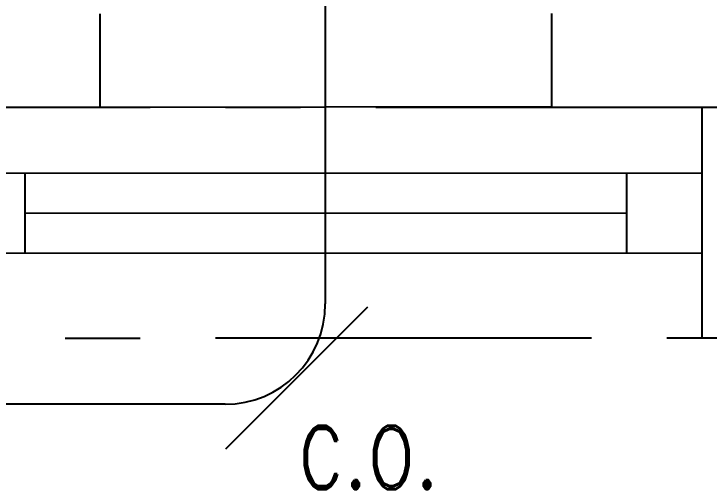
# Model space of a CAD drawing. Extents: x -437689 to -407696, y -55787 to -37037.
# Drawn here: x -423587.8 to -423241.2, y -49856.8 to -49620 of the extents above; entities that cross this region are included whole.
import ezdxf

# ---------------------------------------------------------------- set-up
doc = ezdxf.new("R2010")
doc.units = 0
doc.header["$LTSCALE"] = 150
doc.header["$MEASUREMENT"] = 0
doc.linetypes.add('CENTER', pattern=[2, 1.25, -0.25, 0.25, -0.25])
doc.linetypes.add('HIDDEN', pattern=[9.525, 6.35, -3.175])
for name, color, linetype in [('DR', 6, 'CONTINUOUS'), ('TOILET', 9, 'CONTINUOUS'), ('TXT', 7, 'CONTINUOUS'), ('VENT', 8, 'HIDDEN'), ('WALL', 7, 'CONTINUOUS'), ('WIN-1', 56, 'CONTINUOUS')]:
    doc.layers.add(name, color=color, linetype=linetype)
doc.styles.add('TESTI', font='ROMAND.SHX')

msp = doc.modelspace()

# ---------------------------------------------------------------- linework, layer by layer
at = {"layer": 'DR'}
for p, q in [((-423432.49, -49496.8), (-423432.49, -49764.51)), ((-423482.08, -49836.65), (-423411.37, -49765.94)), ((-423482.49, -49814.51), (-423670.32, -49814.51))]:
    msp.add_line(p, q, dxfattribs=at)
msp.add_arc((-423482.49, -49764.51), 50, 270, 360, dxfattribs=at)
at = {"layer": 'TOILET'}
for p, q in [((-423544.96, -49619.97), (-423544.91, -49666.58)), ((-423319.75, -49619.73), (-423319.7, -49666.34)), ((-423319.7, -49666.34), (-423544.91, -49666.58))]:
    msp.add_line(p, q, dxfattribs=at)
at = {"layer": 'VENT'}
for p, q in [((-423582.29, -49699.43), (-423582.28, -49739.43)), ((-423282.29, -49699.31), (-423282.28, -49739.31)), ((-423282.29, -49719.31), (-423582.29, -49719.43))]:
    msp.add_line(p, q, dxfattribs=at)
at = {"layer": 'WALL', "linetype": 'CENTER'}
for p, q in [((-423707.31, -49666.57), (-423157.31, -49666.35)), ((-423787.26, -49781.6), (-423157.26, -49781.35))]:
    msp.add_line(p, q, dxfattribs=at)
at = {"layer": 'WALL', "linetype": 'CONTINUOUS', "ltscale": 900}
msp.add_line((-423244.81, -49666.38), (-423244.76, -49781.38), dxfattribs=at)
msp.add_line((-423244.81, -49666.38), (-423244.76, -49781.38), dxfattribs=at)
at = {"layer": 'WIN-1'}
for p, q in [((-423244.79, -49699.29), (-423619.79, -49699.44)), ((-423244.78, -49739.29), (-423619.78, -49739.44))]:
    msp.add_line(p, q, dxfattribs=at)

# ---------------------------------------------------------------- texts
at = {"layer": 'TXT', "style": 'TESTI', "width": 0.8}
msp.add_text('C.O.', height=31.5, dxfattribs=at).set_placement((-423446.02, -49856.79))

doc.saveas('drawing.dxf')
